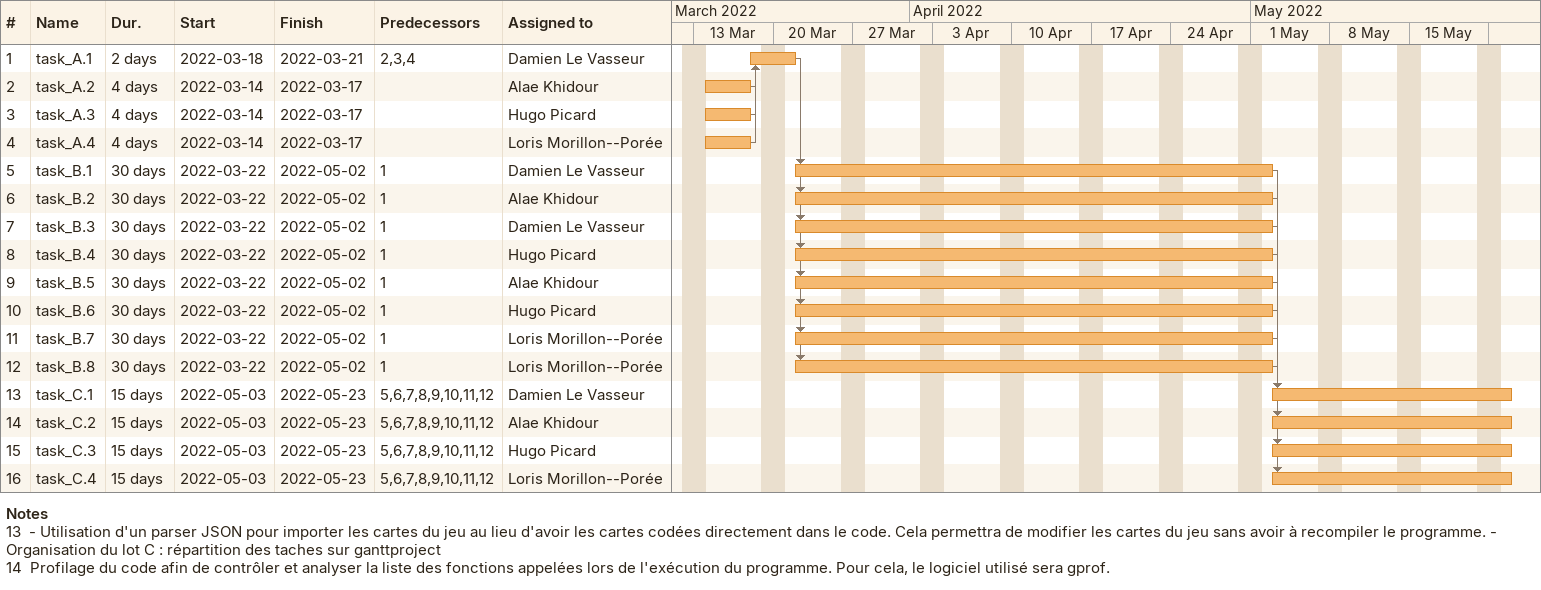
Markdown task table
| ID | Task | Duration | Start | Finish | Predecessors | Resources |
|---|---|---|---|---|---|---|
| 1 | task_A.1 | 2d | 2022-03-18 | 2022-03-21 | 2, 3, 4 | Damien Le Vasseur |
| 2 | task_A.2 | 4d | 2022-03-14 | 2022-03-17 |  | Alae Khidour |
| 3 | task_A.3 | 4d | 2022-03-14 | 2022-03-17 |  | Hugo Picard |
| 4 | task_A.4 | 4d | 2022-03-14 | 2022-03-17 |  | Loris Morillon--Porée |
| 5 | task_B.1 | 30d | 2022-03-22 | 2022-05-02 | 1 | Damien Le Vasseur |
| 6 | task_B.2 | 30d | 2022-03-22 | 2022-05-02 | 1 | Alae Khidour |
| 7 | task_B.3 | 30d | 2022-03-22 | 2022-05-02 | 1 | Damien Le Vasseur |
| 8 | task_B.4 | 30d | 2022-03-22 | 2022-05-02 | 1 | Hugo Picard |
| 9 | task_B.5 | 30d | 2022-03-22 | 2022-05-02 | 1 | Alae Khidour |
| 10 | task_B.6 | 30d | 2022-03-22 | 2022-05-02 | 1 | Hugo Picard |
| 11 | task_B.7 | 30d | 2022-03-22 | 2022-05-02 | 1 | Loris Morillon--Porée |
| 12 | task_B.8 | 30d | 2022-03-22 | 2022-05-02 | 1 | Loris Morillon--Porée |
| 13 | task_C.1 | 15d | 2022-05-03 | 2022-05-23 | 5, 6, 7, 8, 9, 10, 11, 12 | Damien Le Vasseur |
| 14 | task_C.2 | 15d | 2022-05-03 | 2022-05-23 | 5, 6, 7, 8, 9, 10, 11, 12 | Alae Khidour |
| 15 | task_C.3 | 15d | 2022-05-03 | 2022-05-23 | 5, 6, 7, 8, 9, 10, 11, 12 | Hugo Picard |
| 16 | task_C.4 | 15d | 2022-05-03 | 2022-05-23 | 5, 6, 7, 8, 9, 10, 11, 12 | Loris Morillon--Porée |

Notes
- 13: - Utilisation d'un parser JSON pour importer les cartes du jeu au lieu d'avoir les cartes codées directement dans le code. Cela permettra de modifier les cartes du jeu sans avoir à recompiler le programme. - Organisation du lot C : répartition des taches sur ganttproject
- 14: Profilage du code afin de contrôler et analyser la liste des fonctions appelées lors de l'exécution du programme. Pour cela, le logiciel utilisé sera gprof.
